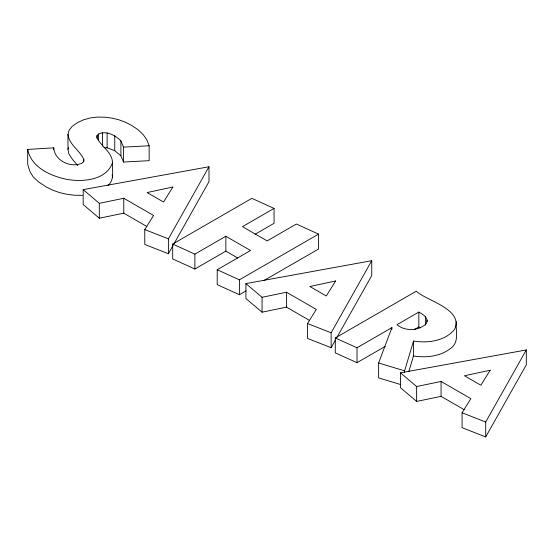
<?xml version="1.0" encoding="UTF-8"?>
<svg xmlns="http://www.w3.org/2000/svg" width="554" height="554" viewBox="0 0 554 554"><rect width="100%" height="100%" fill="white"/><g stroke="black" fill="none" stroke-linecap="round" stroke-linejoin="round"><path stroke-width="0.83" d="M385.238 346.368L357.011 362.669L335.281 352.863L335.281 337.968L416.345 291.162C425.216 300.379 464.169 309.007 454.543 329.471C444.786 341.216 427.771 343.335 413.499 341.049L404.6 370.855L404.6 372.51M77.761 165.584L72.29 159.143L68.793 153.763L67.983 149.317L67.983 134.421L69.098 130.266L72.138 126.402L77.11 122.829L83.356 119.886L90.115 117.96L97.365 117.067L105.128 117.206L112.164 118.147L118.895 119.809L125.336 122.185L131.478 125.287L138.057 129.726L143.195 134.622L146.893 139.975L149.158 145.771L149.158 160.674L123.521 162.038L123.521 147.142L120.91 140.91C115.28 135.266 106.403 130.294 98.473 134.054L97.026 135.585L96.957 137.704C101.167 146.616 112.261 152.115 112.51 162.661C111.97 170.313 114.865 179.918 107.912 185.528M67.983 134.421C69.084 144.76 79.728 150.286 83.799 159.358L83.633 161.533L82.075 163.125C71.016 168.374 54.562 160.771 53.71 147.849L27.7 149.414L27.7 164.316L29.84 171.318L33.164 176.851L38.413 181.788L46.335 186.996L52.692 190.161L59.527 192.591L66.847 194.288L74.651 195.25L82.38 195.375M427.155 320.164L426.441 323.557C418.907 331.022 405.099 331.569 397.003 324.679L418.838 312.075C422.57 314.153 427.453 316.93 427.155 321.819M67.983 149.317L68.426 147.655M408.804 371.679L413.499 355.945L413.499 341.049M112.51 162.661C106.347 180.382 82.664 182.155 66.847 179.392C50.622 175.985 31.149 167.474 27.7 149.414M400.535 384.524L378.617 377.883L378.617 362.981L391.92 327.615L357.011 347.767L335.281 337.968M83.176 189.634L99.318 203.339L123.771 198.263L153.562 215.464L144.774 229.585L144.774 244.48L168.395 253.732L168.395 238.836L208.99 166.747L83.176 189.634L83.176 204.53L99.318 218.234L123.771 213.165L146.858 226.496M168.395 253.732L173.049 245.47M174.316 243.22L208.99 181.643L208.99 166.747M245.914 283.593L262.056 297.297L286.508 292.221L316.299 309.423L307.518 323.543L307.518 338.439L331.14 347.69L331.14 332.795L371.734 260.699L245.914 283.593L245.914 298.488L262.056 312.193L286.508 307.124L309.596 320.454M331.14 347.69L335.364 340.184M336.631 337.926L371.734 275.601L371.734 260.699M400.487 372.828L416.629 386.533L441.081 381.464L470.872 398.665L462.084 412.778L462.084 427.681L485.706 436.933L485.706 422.03L526.3 349.941L400.487 372.828L400.487 387.724L416.629 401.435L441.081 396.359L464.169 409.69M485.706 436.933L526.3 364.837L526.3 349.941M237.811 258.06L225.845 251.149L194.89 269.022L172.696 258.947L172.696 244.051L251.869 198.339L274.064 208.415L274.064 223.31L254.965 234.335M172.696 244.051L194.89 254.12L225.845 236.253L250.533 250.505L217.21 269.75L217.21 284.645L239.404 294.714L246.128 290.836M274.064 208.415L242.479 226.648L267.166 240.9L296.376 224.038L318.571 234.113L318.571 249.009L264.05 280.483M217.21 269.75L239.404 279.818L318.571 234.113M414.475 329.492L418.838 326.971L420.32 327.829M123.521 147.142L149.158 145.771M103.993 147.683L107.137 147.786L114.74 150.667L120.91 155.806L123.521 162.038M413.499 355.945C426.365 358.043 440.665 356.409 451.122 348.05C459.585 341.783 455.381 330.371 456.351 321.59M378.617 362.981L404.6 370.855M144.774 229.585L168.395 238.836M307.518 323.543L331.14 332.795M462.084 412.778L485.706 422.03M112.164 174.475L112.51 177.557M441.081 381.464L441.081 396.359M425.52 316.756L425.52 325.032M418.838 312.075L418.838 326.971M416.629 386.533L416.629 401.435M391.92 327.615L391.92 329.27M357.011 347.767L357.011 362.669M286.508 292.221L286.508 307.124M262.056 297.297L262.056 312.193M239.404 279.818L239.404 294.714M225.845 236.253L225.845 251.149M194.89 254.12L194.89 269.022M123.771 198.263L123.771 213.165M120.91 140.91L120.91 155.806M114.74 135.765L114.74 150.667M107.137 132.891L107.137 147.786M102.421 132.731L102.421 145.979M99.318 203.339L99.318 218.234M98.473 134.054L98.473 140.674M97.026 135.585L97.026 138.064M83.799 159.358L83.799 161.844M53.71 147.849L53.71 149.504M172.896 187.017L163.541 202.023L147.142 192.55L172.896 187.017M335.641 280.968L326.285 295.981L309.88 286.508L335.641 280.968M490.207 370.211L480.851 385.217L464.453 375.751L490.207 370.211"/></g></svg>
